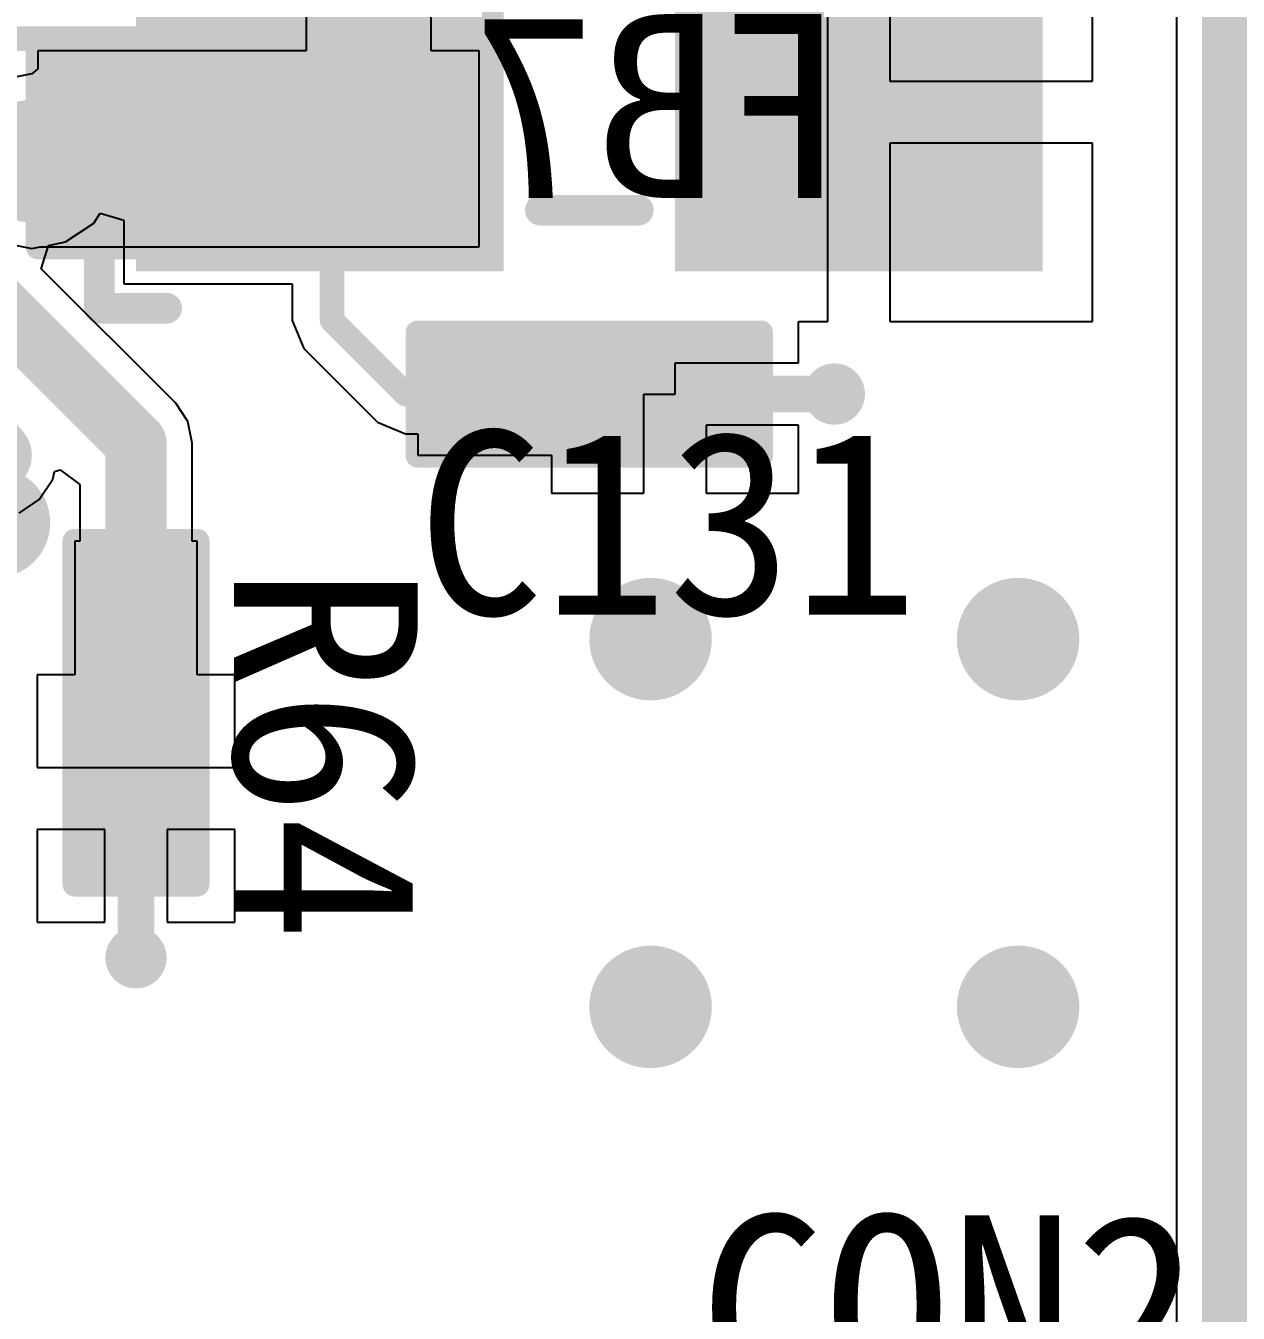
# Model space of a CAD drawing. Header units: millimetres. Extents: x 15 to 120, y 22 to 104.
# Drawn here: x 105.45 to 110.4, y 48.25 to 53.5 of the extents above; entities that cross this region are included whole.
import ezdxf

# ---------------------------------------------------------------- set-up
doc = ezdxf.new("R2010")
doc.units = ezdxf.units.MM
for name, color, linetype in [('BottomLayer', 5, 'Continuous'), ('BottomOverlay', 54, 'Continuous'), ('BottomPaste', 16, 'Continuous'), ('BottomSolder', 6, 'Continuous'), ('Mechanical13', 56, 'Continuous'), ('Mechanical15', 56, 'Continuous'), ('MultiLayer', 9, 'Continuous'), ('TopLayer', 1, 'Continuous'), ('TopOverlay', 2, 'Continuous'), ('TopPaste', 8, 'Continuous'), ('TopSolder', 216, 'Continuous')]:
    doc.layers.add(name, color=color, linetype=linetype)

msp = doc.modelspace()

# ---------------------------------------------------------------- linework, layer by layer
at = {"layer": 'BottomLayer'}
for p, q in [((107.1049, 53.4), (107.1049, 54.55)), ((106.5951, 54.4444), (106.5951, 53.4)), ((106.3293, 53.4), (105.5, 53.4)), ((105.5, 53.4), (105.5, 53.3274)), ((106.4, 53.4), (106.3293, 53.4)), ((106.3293, 53.4), (106.3293, 53.4)), ((106.3293, 53.4), (106.3293, 53.4)), ((106.4707, 53.4), (106.4, 53.4)), ((106.4, 53.4), (106.4, 53.4)), ((106.4, 53.4), (106.4, 53.4)), ((106.5951, 53.4), (106.4707, 53.4)), ((106.4707, 53.4), (106.4707, 53.4)), ((106.4707, 53.4), (106.4707, 53.4)), ((107.3, 53.4), (107.1049, 53.4)), ((107.3, 52.6), (107.3, 53.4)), ((105.5, 53.3274), (105.475, 53.3069)), ((105.475, 53.3069), (105.3384, 53.2797)), ((105.3384, 52.6203), (105.475, 52.5931)), ((105.475, 52.5931), (105.5094, 52.6)), ((105.5094, 52.6), (106.3293, 52.6)), ((106.3293, 52.6), (106.3293, 52.6)), ((106.3293, 52.6), (106.3293, 52.6)), ((106.3293, 52.6), (106.4, 52.6)), ((106.4, 52.6), (106.4, 52.6)), ((106.4, 52.6), (106.4, 52.6)), ((106.4, 52.6), (106.4707, 52.6)), ((106.4707, 52.6), (106.4707, 52.6)), ((106.4707, 52.6), (106.4707, 52.6)), ((106.4707, 52.6), (107.3, 52.6))]:
    msp.add_line(p, q, dxfattribs=at)
for points, const_width in [([(106.85, 53), (106.85, 54.55)], 0.3), ([(105.9, 52.95), (105.95, 53)], 0.25), ([(104.75, 52.95), (105.475, 52.95)], 0.25), ([(105.475, 52.95), (105.9, 52.95)], 0.25)]:
    msp.add_lwpolyline(points, dxfattribs=dict(at, const_width=const_width))
for points, const_width in [([(105.35, 52.95, 1), (105.6, 52.95, 1)], 0.25), ([(105.8875, 53, 1), (106.0125, 53, 1)], 0.125), ([(106.775, 53, 1), (106.925, 53, 1)], 0.15), ([(105.4125, 52.95, 1), (105.5375, 52.95, 1)], 0.125), ([(105.4125, 52.95, 1), (105.5375, 52.95, 1)], 0.125), ([(105.8375, 52.95, 1), (105.9625, 52.95, 1)], 0.125), ([(105.8375, 52.95, 1), (105.9625, 52.95, 1)], 0.125), ([(107.875, 51, 1), (108.125, 51, 1)], 0.25), ([(109.375, 51, 1), (109.625, 51, 1)], 0.25), ([(107.875, 49.5, 1), (108.125, 49.5, 1)], 0.25), ([(109.375, 49.5, 1), (109.625, 49.5, 1)], 0.25)]:
    msp.add_lwpolyline(points, format="xyb", close=True, dxfattribs=dict(at, const_width=const_width))
for points in [[(105.6, 53.3), (105.6, 52.7), (106.3, 53.3), (106.3, 52.7)], [(106.5, 53.3), (106.5, 52.7), (107.2, 53.3), (107.2, 52.7)]]:
    msp.add_solid(points, dxfattribs=at)
at = {"layer": 'BottomPaste'}
for points in [[(105.6, 53.3), (105.6, 52.7), (106.3, 53.3), (106.3, 52.7)], [(105.6, 53.3), (105.6, 52.7), (106.3, 53.3), (106.3, 52.7)], [(106.5, 53.3), (106.5, 52.7), (107.2, 53.3), (107.2, 52.7)], [(106.5, 53.3), (106.5, 52.7), (107.2, 53.3), (107.2, 52.7)]]:
    msp.add_solid(points, dxfattribs=at)
at = {"layer": 'BottomSolder'}
for points in [[(105.55, 53.35), (105.55, 52.65), (106.35, 53.35), (106.35, 52.65)], [(105.55, 53.35), (105.55, 52.65), (106.35, 53.35), (106.35, 52.65)], [(106.45, 53.35), (106.45, 52.65), (107.25, 53.35), (107.25, 52.65)], [(106.45, 53.35), (106.45, 52.65), (107.25, 53.35), (107.25, 52.65)]]:
    msp.add_solid(points, dxfattribs=at)
at = {"layer": 'Mechanical13', "const_width": 0.1}
for points in [[(105.85, 53.35), (106.95, 53.35)], [(105.85, 52.65), (105.85, 53.35)], [(106.95, 52.65), (106.95, 53.35)], [(105.85, 52.65), (106.95, 52.65)], [(107.435, 51.835), (107.435, 52.165)], [(107.435, 52.165), (108.065, 52.165)], [(108.065, 51.835), (108.065, 52.165)], [(107.435, 51.835), (108.065, 51.835)], [(105.735, 50.385), (105.735, 51.015)], [(105.735, 51.015), (106.065, 51.015)], [(106.065, 50.385), (106.065, 51.015)], [(105.735, 50.385), (106.065, 50.385)]]:
    msp.add_lwpolyline(points, dxfattribs=at)
at = {"layer": 'Mechanical13', "const_width": 0.05}
for points in [[(105.825, 53.35, 1), (105.875, 53.35, 1)], [(105.825, 53.35, 1), (105.875, 53.35, 1)], [(106.925, 53.35, 1), (106.975, 53.35, 1)], [(106.925, 53.35, 1), (106.975, 53.35, 1)], [(105.825, 52.65, 1), (105.875, 52.65, 1)], [(105.825, 52.65, 1), (105.875, 52.65, 1)], [(106.925, 52.65, 1), (106.975, 52.65, 1)], [(106.925, 52.65, 1), (106.975, 52.65, 1)], [(107.41, 52.165, 1), (107.46, 52.165, 1)], [(107.41, 52.165, 1), (107.46, 52.165, 1)], [(108.04, 52.165, 1), (108.09, 52.165, 1)], [(108.04, 52.165, 1), (108.09, 52.165, 1)], [(107.41, 51.835, 1), (107.46, 51.835, 1)], [(107.41, 51.835, 1), (107.46, 51.835, 1)], [(108.04, 51.835, 1), (108.09, 51.835, 1)], [(108.04, 51.835, 1), (108.09, 51.835, 1)], [(105.71, 51.015, 1), (105.76, 51.015, 1)], [(105.71, 51.015, 1), (105.76, 51.015, 1)], [(106.04, 51.015, 1), (106.09, 51.015, 1)], [(106.04, 51.015, 1), (106.09, 51.015, 1)], [(105.71, 50.385, 1), (105.76, 50.385, 1)], [(105.71, 50.385, 1), (105.76, 50.385, 1)], [(106.04, 50.385, 1), (106.09, 50.385, 1)], [(106.04, 50.385, 1), (106.09, 50.385, 1)]]:
    msp.add_lwpolyline(points, format="xyb", close=True, dxfattribs=at)
at = {"layer": 'Mechanical15', "const_width": 0.1}
for points in [[(105.5, 53.4), (107.3, 53.4)], [(105.5, 52.6), (105.5, 53.4)], [(107.3, 52.6), (107.3, 53.4)], [(106.4, 52.65), (106.4, 53.35)], [(106.05, 53), (106.75, 53)], [(105.5, 52.6), (107.3, 52.6)], [(107.05, 51.75), (107.05, 52.25)], [(107.05, 52.25), (108.45, 52.25)], [(108.45, 51.75), (108.45, 52.25)], [(107.75, 51.835), (107.75, 52.165)], [(107.585, 52), (107.915, 52)], [(107.05, 51.75), (108.45, 51.75)], [(105.65, 50), (105.65, 51.4)], [(105.65, 51.4), (106.15, 51.4)], [(106.15, 50), (106.15, 51.4)], [(105.9, 50.535), (105.9, 50.865)], [(105.735, 50.7), (106.065, 50.7)], [(105.65, 50), (106.15, 50)]]:
    msp.add_lwpolyline(points, dxfattribs=at)
at = {"layer": 'Mechanical15', "const_width": 0.05}
for points in [[(105.475, 53.4, 1), (105.525, 53.4, 1)], [(105.475, 53.4, 1), (105.525, 53.4, 1)], [(107.275, 53.4, 1), (107.325, 53.4, 1)], [(107.275, 53.4, 1), (107.325, 53.4, 1)], [(106.375, 53.35, 1), (106.425, 53.35, 1)], [(106.025, 53, 1), (106.075, 53, 1)], [(106.725, 53, 1), (106.775, 53, 1)], [(106.375, 52.65, 1), (106.425, 52.65, 1)], [(105.475, 52.6, 1), (105.525, 52.6, 1)], [(105.475, 52.6, 1), (105.525, 52.6, 1)], [(107.275, 52.6, 1), (107.325, 52.6, 1)], [(107.275, 52.6, 1), (107.325, 52.6, 1)], [(107.025, 52.25, 1), (107.075, 52.25, 1)], [(107.025, 52.25, 1), (107.075, 52.25, 1)], [(108.425, 52.25, 1), (108.475, 52.25, 1)], [(108.425, 52.25, 1), (108.475, 52.25, 1)], [(107.725, 52.165, 1), (107.775, 52.165, 1)], [(107.56, 52, 1), (107.61, 52, 1)], [(107.89, 52, 1), (107.94, 52, 1)], [(107.725, 51.835, 1), (107.775, 51.835, 1)], [(107.025, 51.75, 1), (107.075, 51.75, 1)], [(107.025, 51.75, 1), (107.075, 51.75, 1)], [(108.425, 51.75, 1), (108.475, 51.75, 1)], [(108.425, 51.75, 1), (108.475, 51.75, 1)], [(105.625, 51.4, 1), (105.675, 51.4, 1)], [(105.625, 51.4, 1), (105.675, 51.4, 1)], [(106.125, 51.4, 1), (106.175, 51.4, 1)], [(106.125, 51.4, 1), (106.175, 51.4, 1)], [(105.875, 50.865, 1), (105.925, 50.865, 1)], [(105.71, 50.7, 1), (105.76, 50.7, 1)], [(106.04, 50.7, 1), (106.09, 50.7, 1)], [(105.875, 50.535, 1), (105.925, 50.535, 1)], [(105.625, 50, 1), (105.675, 50, 1)], [(105.625, 50, 1), (105.675, 50, 1)], [(106.125, 50, 1), (106.175, 50, 1)], [(106.125, 50, 1), (106.175, 50, 1)]]:
    msp.add_lwpolyline(points, format="xyb", close=True, dxfattribs=at)
at = {"layer": 'MultiLayer'}
for points, const_width in [([(105.35, 52.95, 1), (105.6, 52.95, 1)], 0.25), ([(108.6875, 52, 1), (108.8125, 52, 1)], 0.125), ([(105.2125, 51.475, 1), (105.4375, 51.475, 1)], 0.225), ([(107.875, 51, 1), (108.125, 51, 1)], 0.25), ([(109.375, 51, 1), (109.625, 51, 1)], 0.25), ([(105.8375, 49.7, 1), (105.9625, 49.7, 1)], 0.125), ([(107.875, 49.5, 1), (108.125, 49.5, 1)], 0.25), ([(109.375, 49.5, 1), (109.625, 49.5, 1)], 0.25)]:
    msp.add_lwpolyline(points, format="xyb", close=True, dxfattribs=dict(at, const_width=const_width))
at = {"layer": 'TopLayer'}
for p, q in [((110.1461, 56.2222), (110.1461, 42.45)), ((108.723, 53.15), (108.723, 54.004)), ((108.977, 54.004), (108.977, 53.277)), ((109.804, 53.277), (109.804, 54.004)), ((108.977, 53.277), (109.804, 53.277)), ((108.723, 52.296), (108.723, 53.15)), ((109.804, 53.023), (108.977, 53.023)), ((108.977, 53.023), (108.977, 52.296)), ((109.804, 52.296), (109.804, 53.023)), ((105.7273, 52.6977), (105.7543, 52.738)), ((105.7543, 52.738), (105.85, 52.709)), ((105.6116, 52.6203), (105.7273, 52.6977)), ((105.85, 52.709), (105.85, 52.45)), ((105.5135, 52.5109), (105.5426, 52.6066)), ((105.5426, 52.6066), (105.6116, 52.6203)), ((106.0622, 51.9622), (105.5135, 52.5109)), ((105.85, 52.45), (106.5376, 52.45)), ((106.5376, 52.45), (106.5376, 52.3)), ((106.5376, 52.3), (106.5852, 52.1852)), ((108.604, 52.127), (108.604, 52.296)), ((108.604, 52.296), (108.723, 52.296)), ((108.977, 52.296), (109.804, 52.296)), ((106.5852, 52.1852), (106.8852, 51.8852)), ((108.1, 52), (108.1, 52.127)), ((108.1, 52.127), (108.604, 52.127)), ((107.973, 51.596), (107.973, 52)), ((107.973, 52), (108.1, 52)), ((106.1119, 51.8878), (106.0622, 51.9622)), ((106.1294, 51.8), (106.1119, 51.8878)), ((106.8852, 51.8852), (107, 51.8376)), ((108.604, 51.873), (108.227, 51.873)), ((108.227, 51.873), (108.227, 51.596)), ((108.604, 51.596), (108.604, 51.873)), ((106.1294, 51.4), (106.1294, 51.8)), ((107, 51.8376), (107.05, 51.8376)), ((107.05, 51.8376), (107.05, 51.75)), ((107.05, 51.75), (107.596, 51.75)), ((107.596, 51.75), (107.596, 51.596)), ((105.5668, 51.6841), (105.5903, 51.6912)), ((105.5903, 51.6912), (105.6706, 51.6316)), ((105.5052, 51.5698), (105.5605, 51.6525)), ((105.5605, 51.6525), (105.5668, 51.6841)), ((105.6706, 51.6316), (105.6706, 51.4)), ((107.596, 51.596), (107.973, 51.596)), ((108.227, 51.596), (108.604, 51.596)), ((105.4225, 51.5145), (105.5052, 51.5698)), ((105.6706, 51.4), (105.65, 51.4)), ((105.65, 51.4), (105.65, 50.854)), ((106.15, 51.4), (106.1294, 51.4)), ((106.15, 50.854), (106.15, 51.4)), ((105.65, 50.854), (105.496, 50.854)), ((105.496, 50.854), (105.496, 50.477)), ((106.304, 50.854), (106.15, 50.854)), ((106.304, 50.477), (106.304, 50.854)), ((105.496, 50.477), (106.304, 50.477)), ((105.773, 50.223), (105.496, 50.223)), ((105.496, 50.223), (105.496, 49.846)), ((105.773, 49.846), (105.773, 50.223)), ((106.304, 50.223), (106.027, 50.223)), ((106.027, 50.223), (106.027, 49.846)), ((106.304, 49.846), (106.304, 50.223)), ((105.496, 49.846), (105.773, 49.846)), ((106.027, 49.846), (106.304, 49.846))]:
    msp.add_line(p, q, dxfattribs=at)
for points, const_width in [([(110.35, 42.45), (110.35, 56.3066)], 0.2), ([(104.7, 53.45), (106.35, 53.45)], 0.1), ([(106.35, 53.45), (106.65, 53.15)], 0.1), ([(106.65, 53.15), (106.7, 53.1)], 0.1), ([(106.7, 53.1), (106.8, 53)], 0.1), ([(106.7, 52.3), (106.7, 53.1)], 0.1), ([(104.7, 52.95), (105.375, 52.95)], 0.25), ([(106.45, 52.85), (106.6, 52.85)], 0.1), ([(105.25, 52.45), (105.9, 51.8)], 0.25), ([(106.7, 52.3), (107, 52)], 0.1), ([(105.125, 51.95), (105.325, 51.75)], 0.3), ([(108.1, 52), (108.75, 52)], 0.15), ([(107, 52), (107.35, 52)], 0.1), ([(105.9, 51.05), (105.9, 51.8)], 0.25), ([(105.9, 51), (105.9, 51.05)], 0.25), ([(105.9, 49.7), (105.9, 50.35)], 0.15)]:
    msp.add_lwpolyline(points, dxfattribs=dict(at, const_width=const_width))
for points, const_width in [([(106.325, 53.45, 1), (106.375, 53.45, 1)], 0.05), ([(106.325, 53.45, 1), (106.375, 53.45, 1)], 0.05), ([(105.35, 52.95, 1), (105.6, 52.95, 1)], 0.25), ([(106.625, 53.15, 1), (106.675, 53.15, 1)], 0.05), ([(106.625, 53.15, 1), (106.675, 53.15, 1)], 0.05), ([(106.675, 53.1, 1), (106.725, 53.1, 1)], 0.05), ([(106.675, 53.1, 1), (106.725, 53.1, 1)], 0.05), ([(106.675, 53.1, 1), (106.725, 53.1, 1)], 0.05), ([(105.3125, 52.95, 1), (105.4375, 52.95, 1)], 0.125), ([(106.775, 53, 1), (106.825, 53, 1)], 0.05), ([(106.425, 52.85, 1), (106.475, 52.85, 1)], 0.05), ([(106.575, 52.85, 1), (106.625, 52.85, 1)], 0.05), ([(106.675, 52.3, 1), (106.725, 52.3, 1)], 0.05), ([(106.675, 52.3, 1), (106.725, 52.3, 1)], 0.05), ([(108.6875, 52, 1), (108.8125, 52, 1)], 0.125), ([(108.0625, 52, 1), (108.1375, 52, 1)], 0.075), ([(108.7125, 52, 1), (108.7875, 52, 1)], 0.075), ([(106.975, 52, 1), (107.025, 52, 1)], 0.05), ([(106.975, 52, 1), (107.025, 52, 1)], 0.05), ([(107.325, 52, 1), (107.375, 52, 1)], 0.05), ([(105.25, 51.75, 1), (105.4, 51.75, 1)], 0.15), ([(105.8375, 51.8, 1), (105.9625, 51.8, 1)], 0.125), ([(105.8375, 51.8, 1), (105.9625, 51.8, 1)], 0.125), ([(107.875, 51, 1), (108.125, 51, 1)], 0.25), ([(109.375, 51, 1), (109.625, 51, 1)], 0.25), ([(105.8375, 51.05, 1), (105.9625, 51.05, 1)], 0.125), ([(105.8375, 51.05, 1), (105.9625, 51.05, 1)], 0.125), ([(105.8375, 51, 1), (105.9625, 51, 1)], 0.125), ([(105.8625, 50.35, 1), (105.9375, 50.35, 1)], 0.075), ([(105.8375, 49.7, 1), (105.9625, 49.7, 1)], 0.125), ([(105.8625, 49.7, 1), (105.9375, 49.7, 1)], 0.075), ([(107.875, 49.5, 1), (108.125, 49.5, 1)], 0.25), ([(109.375, 49.5, 1), (109.625, 49.5, 1)], 0.25)]:
    msp.add_lwpolyline(points, format="xyb", close=True, dxfattribs=dict(at, const_width=const_width))
for points in [[(105.95, 52.55), (107.35, 52.55), (105.95, 53.75), (107.35, 53.75)], [(108.15, 52.55), (109.55, 52.55), (108.15, 53.75), (109.55, 53.75)], [(107.15, 52.15), (107.15, 51.85), (107.65, 52.15), (107.65, 51.85)], [(107.85, 52.15), (107.85, 51.85), (108.35, 52.15), (108.35, 51.85)], [(105.75, 50.8), (106.05, 50.8), (105.75, 51.3), (106.05, 51.3)], [(105.75, 50.1), (106.05, 50.1), (105.75, 50.6), (106.05, 50.6)]]:
    msp.add_solid(points, dxfattribs=at)
at = {"layer": 'TopOverlay', "const_width": 0.125}
for points in [[(107.55, 52.75), (107.95, 52.75)], [(105.75, 52.35), (105.75, 52.575)], [(105.75, 52.35), (106.025, 52.35)]]:
    msp.add_lwpolyline(points, dxfattribs=at)
at = {"layer": 'TopOverlay', "const_width": 0.0625}
for points in [[(107.5188, 52.75, 1), (107.5813, 52.75, 1)], [(107.9188, 52.75, 1), (107.9813, 52.75, 1)], [(105.7188, 52.575, 1), (105.7813, 52.575, 1)], [(105.7188, 52.35, 1), (105.7813, 52.35, 1)], [(105.7188, 52.35, 1), (105.7813, 52.35, 1)], [(105.9937, 52.35, 1), (106.0562, 52.35, 1)]]:
    msp.add_lwpolyline(points, format="xyb", close=True, dxfattribs=at)
at = {"layer": 'TopPaste'}
for points in [[(105.95, 52.55), (107.35, 52.55), (105.95, 53.75), (107.35, 53.75)], [(105.95, 52.55), (107.35, 52.55), (105.95, 53.75), (107.35, 53.75)], [(108.15, 52.55), (109.55, 52.55), (108.15, 53.75), (109.55, 53.75)], [(108.15, 52.55), (109.55, 52.55), (108.15, 53.75), (109.55, 53.75)], [(107.15, 52.15), (107.15, 51.85), (107.65, 52.15), (107.65, 51.85)], [(107.15, 52.15), (107.15, 51.85), (107.65, 52.15), (107.65, 51.85)], [(107.85, 52.15), (107.85, 51.85), (108.35, 52.15), (108.35, 51.85)], [(107.85, 52.15), (107.85, 51.85), (108.35, 52.15), (108.35, 51.85)], [(105.75, 50.8), (106.05, 50.8), (105.75, 51.3), (106.05, 51.3)], [(105.75, 50.8), (106.05, 50.8), (105.75, 51.3), (106.05, 51.3)], [(105.75, 50.1), (106.05, 50.1), (105.75, 50.6), (106.05, 50.6)], [(105.75, 50.1), (106.05, 50.1), (105.75, 50.6), (106.05, 50.6)]]:
    msp.add_solid(points, dxfattribs=at)
at = {"layer": 'TopSolder'}
for points in [[(105.9, 52.5), (107.4, 52.5), (105.9, 53.8), (107.4, 53.8)], [(105.9, 52.5), (107.4, 52.5), (105.9, 53.8), (107.4, 53.8)], [(108.1, 52.5), (109.6, 52.5), (108.1, 53.8), (109.6, 53.8)], [(108.1, 52.5), (109.6, 52.5), (108.1, 53.8), (109.6, 53.8)], [(107.1, 52.2), (107.1, 51.8), (107.7, 52.2), (107.7, 51.8)], [(107.1, 52.2), (107.1, 51.8), (107.7, 52.2), (107.7, 51.8)], [(107.8, 52.2), (107.8, 51.8), (108.4, 52.2), (108.4, 51.8)], [(107.8, 52.2), (107.8, 51.8), (108.4, 52.2), (108.4, 51.8)], [(105.7, 50.75), (106.1, 50.75), (105.7, 51.35), (106.1, 51.35)], [(105.7, 50.75), (106.1, 50.75), (105.7, 51.35), (106.1, 51.35)], [(105.7, 50.05), (106.1, 50.05), (105.7, 50.65), (106.1, 50.65)], [(105.7, 50.05), (106.1, 50.05), (105.7, 50.65), (106.1, 50.65)]]:
    msp.add_solid(points, dxfattribs=at)

# ---------------------------------------------------------------- texts
at = {"layer": 'BottomOverlay', "text_generation_flag": 2}
msp.add_text('FB7', height=0.75, rotation=360, dxfattribs=at).set_placement((108.8, 52.8))
at = {"layer": 'TopOverlay'}
for s, rotation, p in [('C131', 360, (107.05, 51.1)), ('R64', 270, (106.3, 51.3)), ('CON2', 360, (108.2, 47.9))]:
    msp.add_text(s, height=0.75, rotation=rotation, dxfattribs=at).set_placement(p)

doc.saveas('drawing.dxf')
